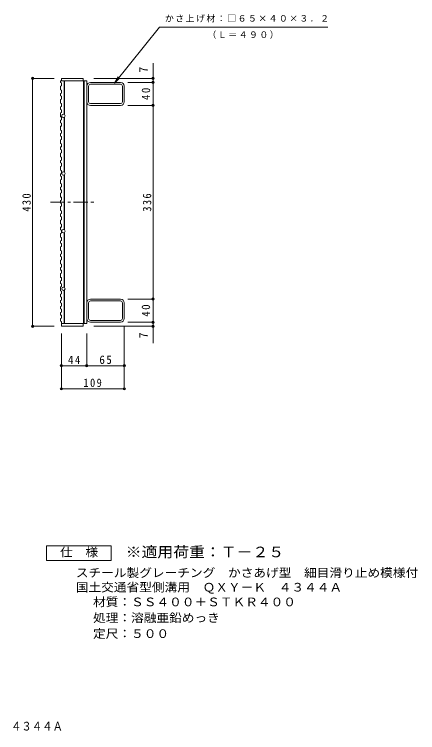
# Model space of a CAD drawing. Units: millimetres, scale not verified. Extents: x -569 to 819, y -690 to 595.
# Drawn here: x 120 to 819, y -690 to 556 of the extents above; entities that cross this region are included whole.
import ezdxf
from ezdxf.enums import TextEntityAlignment as Align

# ---------------------------------------------------------------- set-up
doc = ezdxf.new("R2010")
doc.units = ezdxf.units.MM
doc.header["$LTSCALE"] = 5
doc.header["$PDMODE"] = 32
doc.header["$PDSIZE"] = 4
doc.linetypes.add('CHAIN1', pattern=[8, 5, -1, 1, -1])
for name, color, linetype, lineweight in [('A-1_ピット', 2, 'Continuous', 9), ('A-2_蓋', 3, 'Continuous', 9), ('A-4_寸法', 7, 'Continuous', 9), ('A-5_仕様文', 7, 'Continuous', 9), ('F-4_F-4ﾚｲﾔ', 2, 'Continuous', 9)]:
    doc.layers.add(name, color=color, linetype=linetype, lineweight=lineweight)
doc.layers.add('F-5_F-5ﾚｲﾔ', color=2, linetype='Continuous')
doc.styles.add('ＭＳ ゴシック', font='')
doc.styles.get('ＭＳ ゴシック').set_extended_font_data('MS Gothic')

msp = doc.modelspace()

# ---------------------------------------------------------------- linework, layer by layer
at = {"layer": 'A-1_ピット'}
for p, q in [((303.952, 438.068), (251.752, 438.068)), ((248.552, 404.468), (248.552, 431.667)), ((303.952, 434.868), (251.752, 434.868)), ((307.152, 404.468), (307.152, 431.667)), ((310.352, 404.468), (310.352, 431.668)), ((251.752, 401.268), (303.952, 401.268)), ((303.952, 398.068), (251.752, 398.068)), ((248.552, 55.667), (248.552, 28.467)), ((303.952, 62.067), (251.752, 62.067)), ((251.752, 58.867), (303.952, 58.867)), ((307.152, 55.667), (307.152, 28.467)), ((310.352, 55.667), (310.352, 28.467)), ((303.952, 25.267), (251.752, 25.267)), ((303.952, 22.067), (251.752, 22.067))]:
    msp.add_line(p, q, dxfattribs=at)
for centre, radius, start, end in [((251.752, 431.668), 6.4, 90, 180), ((303.952, 431.668), 6.4, 0, 90), ((251.752, 431.667), 3.2, 90, 180), ((303.952, 431.667), 3.2, 0, 90), ((251.752, 404.468), 6.4, 180, 270), ((251.752, 404.468), 3.2, 180, 270), ((303.952, 404.468), 6.4, 270, 0), ((303.952, 404.468), 3.2, 270, 0), ((251.752, 55.667), 6.4, 90, 180), ((251.752, 55.667), 3.2, 90, 180), ((303.952, 55.667), 6.4, 0, 90), ((303.952, 55.667), 3.2, 0, 90), ((251.752, 28.467), 6.4, 180, 270), ((251.752, 28.467), 3.2, 180, 270), ((303.952, 28.467), 3.2, 270, 0), ((303.952, 28.467), 6.4, 270, 0)]:
    msp.add_arc(centre, radius, start, end, dxfattribs=at)
at = {"layer": 'A-2_蓋'}
for p, q in [((199.852, 437.732), (199.852, 440.567)), ((201.352, 440.567), (199.852, 440.567)), ((201.352, 445.068), (201.352, 440.567)), ((201.352, 440.567), (245.352, 440.567)), ((205.852, 440.567), (205.852, 382.896)), ((206.852, 440.567), (206.852, 382.303)), ((239.852, 440.567), (239.852, 19.567)), ((240.852, 440.567), (240.852, 19.567)), ((245.352, 440.567), (245.352, 19.567)), ((199.852, 431.596), (201.352, 432.108)), ((201.352, 424.538), (201.352, 419.424)), ((199.852, 418.913), (201.352, 419.424)), ((199.852, 408.37), (201.352, 408.881)), ((201.352, 401.311), (201.352, 396.198)), ((199.852, 395.687), (201.352, 396.198)), ((199.852, 385.143), (201.352, 385.655)), ((201.352, 378.085), (201.352, 372.971)), ((205.852, 377.239), (205.852, 282.896)), ((206.852, 377.831), (206.852, 282.303)), ((199.852, 372.46), (201.352, 372.971)), ((199.852, 361.917), (201.352, 362.428)), ((199.852, 349.234), (201.352, 349.745)), ((201.352, 354.858), (201.352, 349.745)), ((199.852, 338.691), (201.352, 339.202)), ((201.352, 344.315), (201.352, 339.202)), ((199.852, 326.007), (201.352, 326.519)), ((201.352, 331.632), (201.352, 326.519)), ((199.852, 315.464), (201.352, 315.976)), ((201.352, 321.089), (201.352, 315.976)), ((199.852, 302.781), (201.352, 303.292)), ((201.352, 308.406), (201.352, 303.292)), ((199.852, 292.238), (201.352, 292.749)), ((201.352, 297.862), (201.352, 292.749)), ((199.852, 279.555), (201.352, 280.066)), ((201.352, 285.179), (201.352, 280.066)), ((201.352, 274.636), (201.352, 269.523)), ((205.852, 277.239), (205.852, 182.896)), ((206.852, 277.831), (206.852, 182.303)), ((199.852, 269.011), (201.352, 269.523)), ((201.352, 261.953), (201.352, 256.839)), ((199.852, 256.328), (201.352, 256.839)), ((201.352, 251.409), (201.352, 246.296)), ((199.852, 245.785), (201.352, 246.296)), ((201.352, 238.726), (201.352, 233.613)), ((199.852, 233.102), (201.352, 233.613)), ((201.352, 228.183), (201.352, 223.07)), ((199.852, 222.558), (201.352, 223.07)), ((201.352, 215.5), (201.352, 210.387)), ((199.852, 209.875), (201.352, 210.387)), ((199.852, 199.332), (201.352, 199.843)), ((201.352, 204.956), (201.352, 199.843)), ((199.852, 186.649), (201.352, 187.16)), ((201.352, 192.273), (201.352, 187.16)), ((199.852, 176.105), (201.352, 176.617)), ((201.352, 181.73), (201.352, 176.617)), ((205.852, 177.239), (205.852, 82.896)), ((206.852, 177.831), (206.852, 82.303)), ((199.852, 163.422), (201.352, 163.934)), ((201.352, 169.047), (201.352, 163.934)), ((199.852, 152.879), (201.352, 153.391)), ((201.352, 158.504), (201.352, 153.391)), ((199.852, 140.196), (201.352, 140.707)), ((201.352, 145.82), (201.352, 140.707)), ((199.852, 129.653), (201.352, 130.164)), ((201.352, 135.277), (201.352, 130.164)), ((199.852, 116.969), (201.352, 117.481)), ((201.352, 122.594), (201.352, 117.481)), ((199.852, 106.426), (201.352, 106.938)), ((201.352, 112.051), (201.352, 106.938)), ((199.852, 93.743), (201.352, 94.254)), ((201.352, 99.368), (201.352, 94.254)), ((201.352, 88.824), (201.352, 83.711)), ((199.852, 83.2), (201.352, 83.711)), ((199.852, 83.2), (199.852, 76.652)), ((199.852, 76.652), (201.352, 76.141)), ((201.352, 76.141), (201.352, 71.028)), ((205.852, 77.239), (205.852, 19.567)), ((206.852, 77.831), (206.852, 19.567)), ((199.852, 70.517), (201.352, 71.028)), ((201.352, 65.598), (201.352, 60.485)), ((199.852, 59.973), (201.352, 60.485)), ((199.852, 49.43), (201.352, 49.942)), ((201.352, 55.055), (201.352, 49.942)), ((199.852, 38.887), (201.352, 39.398)), ((201.352, 44.512), (201.352, 39.398)), ((199.852, 28.344), (201.352, 28.855)), ((199.852, 28.344), (199.852, 23.937)), ((201.352, 33.968), (201.352, 28.855)), ((199.852, 23.937), (201.352, 23.425)), ((201.352, 23.425), (201.352, 15.067)), ((201.352, 19.567), (245.352, 19.567)), ((201.352, 15.067), (239.352, 15.067)), ((239.352, 19.567), (239.352, 15.067))]:
    msp.add_line(p, q, dxfattribs=at)
at = {"layer": 'A-2_蓋', "linetype": 'CHAIN1'}
msp.add_line((182.382, 230.067), (260.354, 230.067), dxfattribs=at)
at = {"layer": 'A-2_蓋'}
for points in [[(199.852, 437.732), (201.352, 437.221), (201.352, 432.108)], [(201.352, 445.068), (239.352, 445.068), (239.352, 440.567)], [(199.852, 431.596), (199.852, 425.049), (201.352, 424.538)], [(199.852, 418.913), (199.852, 414.506), (201.352, 413.994), (201.352, 408.881)], [(199.852, 408.37), (199.852, 401.822), (201.352, 401.311)], [(199.852, 395.687), (199.852, 391.279), (201.352, 390.768), (201.352, 385.655)], [(199.852, 385.143), (199.852, 378.596), (201.352, 378.085)], [(199.852, 372.46), (199.852, 368.053), (201.352, 367.541), (201.352, 362.428)], [(199.852, 361.917), (199.852, 355.37), (201.352, 354.858)], [(199.852, 349.234), (199.852, 344.826), (201.352, 344.315)], [(199.852, 338.691), (199.852, 332.143), (201.352, 331.632)], [(199.852, 326.007), (199.852, 321.6), (201.352, 321.089)], [(199.852, 315.464), (199.852, 308.917), (201.352, 308.406)], [(199.852, 302.781), (199.852, 298.374), (201.352, 297.862)], [(199.852, 292.238), (199.852, 285.69), (201.352, 285.179)], [(199.852, 279.555), (199.852, 275.147), (201.352, 274.636)], [(199.852, 269.011), (199.852, 262.464), (201.352, 261.953)], [(199.852, 256.328), (199.852, 251.921), (201.352, 251.409)], [(199.852, 245.785), (199.852, 239.237), (201.352, 238.726)], [(199.852, 233.102), (199.852, 228.694), (201.352, 228.183)], [(199.852, 222.558), (199.852, 216.011), (201.352, 215.5)], [(199.852, 209.875), (199.852, 205.468), (201.352, 204.956)], [(199.852, 199.332), (199.852, 192.785), (201.352, 192.273)], [(199.852, 186.649), (199.852, 182.241), (201.352, 181.73)], [(199.852, 176.105), (199.852, 169.558), (201.352, 169.047)], [(199.852, 163.422), (199.852, 159.015), (201.352, 158.504)], [(199.852, 152.879), (199.852, 146.332), (201.352, 145.82)], [(199.852, 140.196), (199.852, 135.789), (201.352, 135.277)], [(199.852, 129.653), (199.852, 123.105), (201.352, 122.594)], [(199.852, 116.969), (199.852, 112.562), (201.352, 112.051)], [(199.852, 106.426), (199.852, 99.879), (201.352, 99.368)], [(199.852, 93.743), (199.852, 89.336), (201.352, 88.824)], [(199.852, 70.517), (199.852, 66.109), (201.352, 65.598)], [(199.852, 59.973), (199.852, 55.566), (201.352, 55.055)], [(199.852, 49.43), (199.852, 45.023), (201.352, 44.512)], [(199.852, 38.887), (199.852, 34.48), (201.352, 33.968)]]:
    msp.add_lwpolyline(points, dxfattribs=at)
for centre in [(204.852, 380.067), (204.852, 280.067), (204.852, 180.067), (204.852, 80.067)]:
    msp.add_circle(centre, 3, dxfattribs=at)
at = {"layer": 'A-4_寸法'}
for p, q in [((360.352, -14.358), (360.352, 471.343)), ((188.852, 445.068), (149.852, 445.068)), ((151.352, 15.067), (151.352, 445.068)), ((257.852, 445.068), (361.852, 445.068)), ((316.452, 438.068), (361.852, 438.068)), ((316.452, 398.068), (361.852, 398.068)), ((316.452, 62.067), (361.852, 62.067)), ((188.852, 15.067), (149.852, 15.067)), ((257.852, 15.067), (361.852, 15.067)), ((310.352, 15.967), (310.352, -95.081)), ((316.452, 22.067), (361.852, 22.067)), ((201.352, 2.567), (201.352, -95.081)), ((245.352, 2.567), (245.352, -55.081)), ((201.352, -53.581), (310.352, -53.581)), ((201.352, -93.581), (310.352, -93.581))]:
    msp.add_line(p, q, dxfattribs=at)
for p in [(151.352, 445.068), (360.352, 445.068), (360.352, 438.068), (360.352, 398.068), (360.352, 62.067), (151.352, 15.067), (360.352, 22.067), (360.352, 15.067), (201.352, -53.581), (245.352, -53.581), (310.352, -53.581), (201.352, -93.581), (310.352, -93.581)]:
    msp.add_point(p, dxfattribs=at)
at = {"layer": 'A-5_仕様文'}
for p, q in [((293.151, 436.852), (371.654, 533.852)), ((371.654, 533.852), (663.528, 533.852)), ((293.151, 436.852), (299.679, 447.512)), ((293.151, 436.852), (302.216, 445.459))]:
    msp.add_line(p, q, dxfattribs=at)
at = {"layer": 'F-4_F-4ﾚｲﾔ'}
msp.add_lwpolyline([(175.292, -391.212), (175.292, -366.211), (287.792, -366.211), (287.792, -391.212)], close=True, dxfattribs=at)

# ---------------------------------------------------------------- texts
at = {"layer": 'A-4_寸法', "color": 2, "style": 'ＭＳ ゴシック'}
for p in [(355.352, 455.074), (355.352, -5.824)]:
    msp.add_text('7', height=14.66, rotation=90, dxfattribs=at).set_placement(p, align=Align.BOTTOM_LEFT)
at = {"layer": 'A-4_寸法', "color": 2, "char_height": 14.66, "attachment_point": 7, "rotation": 90, "style": 'ＭＳ ゴシック'}
for s, insert in [('\\T1.27;\\W0.95;40', (355.352, 407.443)), ('\\T1.27;\\W0.9;430', (148.352, 213.817)), ('\\T1.27;\\W0.9;336', (357.352, 213.817)), ('\\T1.27;\\W0.95;40', (355.352, 31.442))]:
    msp.add_mtext(s, dxfattribs=dict(at, insert=insert))
at = {"layer": 'A-4_寸法', "color": 2, "char_height": 14.66, "attachment_point": 7, "style": 'ＭＳ ゴシック'}
for s, insert in [('\\T1.27;\\W0.95;44', (212.727, -50.581)), ('\\T1.27;\\W0.95;65', (267.227, -50.581)), ('\\T1.27;\\W0.9;109', (239.602, -90.581))]:
    msp.add_mtext(s, dxfattribs=dict(at, insert=insert))
at = {"layer": 'A-5_仕様文', "char_height": 11, "attachment_point": 7, "style": 'ＭＳ ゴシック'}
for s, insert in [('\\T1.17;かさ上げ材：□６５×４０×３．２', (380.84, 542.326)), ('\\T1.17;（Ｌ＝４９０）', (454.658, 513.779))]:
    msp.add_mtext(s, dxfattribs=dict(at, insert=insert))
at = {"layer": 'F-4_F-4ﾚｲﾔ', "style": 'ＭＳ ゴシック', "width": 1.1}
for s, p in [('仕\u3000様', (199.042, -388.712)), ('スチール製グレーチング\u3000かさあげ型\u3000細目滑り止め模様付', (226.337, -424.552)), ('国土交通省型側溝用\u3000ＱＸＹ－Ｋ\u3000４３４４Ａ', (226.337, -449.696)), ('材質：ＳＳ４００＋ＳＴＫＲ４００', (256.193, -475.171)), ('処理：溶融亜鉛めっき', (256.193, -502.671)), ('定尺：５００', (256.193, -530.172))]:
    msp.add_text(s, height=14.66, dxfattribs=at).set_placement(p, align=Align.BOTTOM_LEFT)
at = {"layer": 'F-5_F-5ﾚｲﾔ', "color": 3, "style": 'ＭＳ ゴシック', "width": 1.1}
msp.add_text('※適用荷重：Ｔ－２５', height=18.33, dxfattribs=at).set_placement((312.792, -391.212), align=Align.BOTTOM_LEFT)
at = {"layer": 'F-5_F-5ﾚｲﾔ', "style": 'ＭＳ ゴシック', "width": 0.9}
msp.add_text('国土交通省型側溝用\u3000ＱＸＹ－Ｋ\u3000４３４４Ａ', height=14.66, dxfattribs=at).set_placement((-173.98, -690.751), align=Align.BOTTOM_LEFT)

doc.saveas('drawing.dxf')
